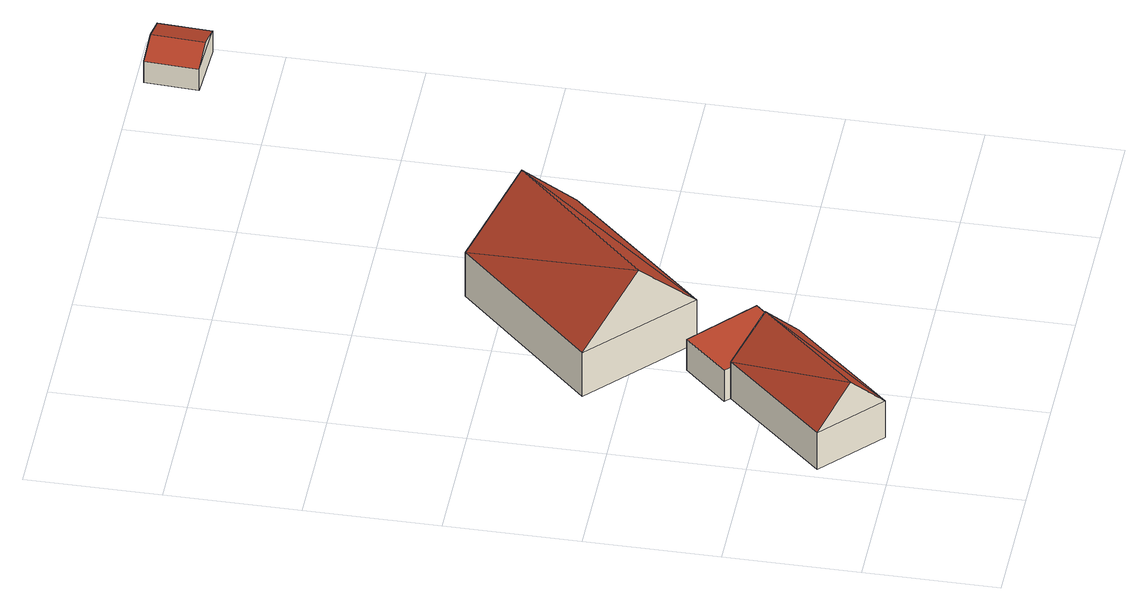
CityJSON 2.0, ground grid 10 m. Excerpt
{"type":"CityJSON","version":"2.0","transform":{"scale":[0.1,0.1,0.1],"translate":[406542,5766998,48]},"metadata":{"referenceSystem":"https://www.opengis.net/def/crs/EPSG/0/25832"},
"CityObjects":{
"building1":{"type":"Building","attributes":{"Gemeindeschluessel":"05566012","Geometrietyp2DReferenz":"3000","function":"31001_1310","roofType":"3100","measuredHeight":6.46},"geometry":[{"type":"Solid","lod":"2","boundaries":[[[[0,1,2,3]],[[4,5,1,0]],[[6,7,5,4]],[[3,2,7,6]],[[0,8,4]],[[6,9,3]],[[9,8,0]],[[0,3,9]],[[6,4,8]],[[8,9,6]],[[1,5,7,2]]]],"semantics":{"surfaces":[{"type":"WallSurface"},{"type":"RoofSurface"},{"type":"GroundSurface"}],"values":[[0,0,0,0,0,0,1,1,1,1,2]]}}]},
"building2":{"type":"Building","attributes":{"Gemeindeschluessel":"05566012","Geometrietyp2DReferenz":"3000","function":"51009_1611","roofType":"1000","measuredHeight":2.77},"geometry":[{"type":"Solid","lod":"2","boundaries":[[[[10,11,12,13]],[[14,15,11,10]],[[16,17,15,14]],[[18,1,17,16]],[[13,12,1,18]],[[16,14,10,13,18]],[[11,15,17,1,12]]]],"semantics":{"surfaces":[{"type":"WallSurface"},{"type":"RoofSurface"},{"type":"GroundSurface"}],"values":[[0,0,0,0,0,1,2]]}}]},
"building3":{"type":"Building","attributes":{"Gemeindeschluessel":"05566012","Geometrietyp2DReferenz":"3000","function":"31001_1000","roofType":"3100","measuredHeight":9},"address":[{"country":"Germany","locality":"Greven","thoroughfareNumber":"28","thoroughfareName":"Hessenweg"}],"geometry":[{"type":"Solid","lod":"2","boundaries":[[[[19,20,21,22]],[[23,24,20,19]],[[25,26,24,23]],[[22,21,26,25]],[[19,27,23]],[[25,28,22]],[[28,27,19]],[[19,22,28]],[[25,23,27]],[[27,28,25]],[[20,24,26,21]]]],"semantics":{"surfaces":[{"type":"WallSurface"},{"type":"RoofSurface"},{"type":"GroundSurface"}],"values":[[0,0,0,0,0,0,1,1,1,1,2]]}}]},
"building4":{"type":"Building","attributes":{"Gemeindeschluessel":"05566012","Geometrietyp2DReferenz":"3000","function":"31001_1310","roofType":"3100","measuredHeight":2.61},"geometry":[{"type":"Solid","lod":"2","boundaries":[[[[29,30,31,32]],[[33,34,30,29]],[[35,36,34,33]],[[32,31,36,35]],[[29,37,33]],[[35,38,32]],[[32,38,37,29]],[[33,37,38,35]],[[30,34,36,31]]]],"semantics":{"surfaces":[{"type":"WallSurface"},{"type":"RoofSurface"},{"type":"GroundSurface"}],"values":[[0,0,0,0,0,0,1,1,2]]}}]}
},
"vertices":[
[77,125,38],[77,125,5],[9,51,5],[9,51,38],[121,84,38],[121,84,5],[53,10,38],[53,10,5],[99,104,69],[31,31,69],
[103,161,33],[103,161,5],[73,129,5],[73,129,33],[149,119,33],[149,119,5],[118,86,33],[118,86,5],[77,125,33],
[157,329,45],[157,329,6],[60,228,6],[60,228,45],[229,262,45],[229,262,6],[133,159,45],[133,159,6],[193,295,96],[96,194,96],
[396,552,25],[396,552,6],[398,592,6],[398,592,25],[352,554,25],[352,554,6],[354,594,25],[354,594,6],[374,553,32],[376,593,32]
]}
